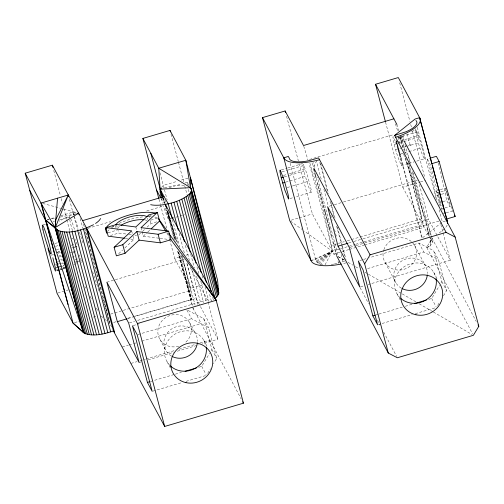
<?xml version="1.0" encoding="UTF-8"?>
<svg xmlns="http://www.w3.org/2000/svg" width="504" height="504" viewBox="0 0 504 504"><rect width="100%" height="100%" fill="white"/><g stroke="black" fill="none" stroke-linecap="round" stroke-linejoin="round"><path stroke-width="0.38" stroke-dasharray="2.52 1.89" d="M431.418 236.036L432.067 238.291L426.642 247.288L472.639 333.913M426.642 247.288L429.855 246.336L432.067 238.291L431.317 236.055M429.755 242.348L430.151 242.456L430.945 240.213L409.185 164.821M428.123 246.853L428.457 246.116M430.151 242.456L432.067 238.291L476.223 321.451M325.074 264.789L332.243 251.2A128.117 9.815 73.5 0 0 309.217 164.222M198.721 367.265L201.739 366.37L209.563 353.386M211.126 350.79L211.907 349.493L203.729 318.616L186.745 309.758L191.514 318.704L208.499 327.562L216.676 358.439L213.545 363.63M207.679 373.37L210.414 368.827M428.677 299.376L431.695 298.488L439.519 285.503M441.082 282.908L441.863 281.61L433.686 250.734L418.969 243.06L369.545 257.657M437.63 305.487L439.192 302.891M443.495 295.753L446.626 290.556L438.449 259.68L433.686 250.734M429.855 246.336L432.936 241.97L432.067 238.291M161.475 187.538L163.315 185.409L176.835 181.415M290.109 163.277L315.561 259.39L316.777 261.941L318.868 263.636L320.569 264.222L332.243 251.2L333.749 250.753M118.648 253.733L122.598 250.034M124.86 247.924L133.894 239.469L132.565 234.467M138.663 235.022L142.008 231.897M142.569 231.374L144.805 229.288M147.036 227.203L150.948 223.556L157.45 221.634M142.153 231.916L143.293 236.206L147.231 232.533M147.792 232.01L150.047 229.912M318.868 263.636L332.243 251.2L312.404 213.923L299.174 163.958M441.781 222.409L421.886 238.348L396.024 140.723M317.596 262.874L332.243 251.2L304.328 231.116M316.777 261.941L332.243 251.2L311.031 260.726M316.436 260.864L332.243 251.2L315.561 259.39L312.543 260.284M344.585 261.179L337.415 263.277M424.311 158.88A15.133 1.153 73.5 0 0 423.839 154.054L418.465 135.563L416.09 130.051L415.68 130.183C417.218 140.005 419.952 149.946 424.311 158.88L414.761 161.702M47.282 219.725L50.287 218.837M51.036 218.61L54.797 217.501M60.808 215.718L72.834 212.159L76.45 212.814M43.168 224.847L45.436 224.179M52.977 221.936L54.489 221.489M59.012 220.147L69.577 217.016M57.128 252.29L60.146 251.395M71.467 248.037L73.729 247.369M74.485 247.143L78.252 246.021M181.346 180.086L188.105 178.088M75.644 214.087L72.664 214.969A23.669 8.253 -14.8 0 0 59.371 221.344M164.55 187.828L166.03 187.387A23.669 8.253 -14.8 0 1 174.617 185.655M169.13 187.646L181.957 183.866M184.974 182.971L187.236 182.303M309.519 159.453L393.876 134.537M281.383 169.861L287.078 168.172M287.834 167.945L302.179 163.706M411.68 131.355L416.09 130.051M87.898 228.325L110.527 221.64M146.74 210.949L163.334 206.042M282.013 171.839L287.299 170.276M288.055 170.05L303.912 165.369L307.497 175.644L310.685 187.488A15.133 1.153 73.5 0 1 311.157 192.314L295.3 196.995M397.965 137.579L417.066 131.935M283.412 175.468L286.436 174.573M289.454 173.685L305.317 168.998M408.146 163.655L401.537 165.608C397.177 156.681 394.443 146.74 392.899 136.912L393.315 136.779L395.69 142.292L418.465 135.563M54.873 243.539L57.891 242.644M71.467 238.631L72.973 238.19M111.208 227.216L114.799 226.157M149.707 215.844L151.143 215.422M284.281 176.917L288.811 175.581M289.567 175.354L303.912 171.114L302.526 163.617M394.292 144.415L397.228 143.546M397.965 143.325L403.106 141.807M403.843 141.593L417.066 137.68M55.49 246.362L58.508 245.467M108.039 232.779L116.657 230.233A16.739 5.834 -14.8 0 1 116.707 229.893M150.841 220.135L158.029 218.018M56.341 249.738L60.115 248.623M71.429 245.278L74.447 244.39M285.68 182.127L305.317 176.331L303.912 171.114M395.69 149.625L405.978 146.588M406.715 146.368L418.471 142.897M110.445 235.519L118.73 233.069L128.029 234.259M168.746 219.309L171.013 218.642M171.763 218.415L179.311 216.191M180.067 215.97L184.59 214.635M56.996 252.441L60.77 251.326M74.346 247.313L77.364 246.418M51.332 255.219L53.594 254.552M58.117 253.216L60.379 252.548M287.179 187.551L291.709 186.215M292.465 185.989L309.078 181.081M401.537 165.608A15.133 1.153 73.5 0 0 401.058 160.789L399.458 154.375L403.131 153.292M403.861 153.077L408.271 151.773M409.009 151.559L422.232 147.647M58.88 255.988L61.142 255.32M70.195 252.643L72.456 251.975M73.212 251.754L76.23 250.86M59.245 256.99L61.507 256.322M72.822 252.977L75.09 252.309M60.656 259.466L62.162 259.018M57.38 261.469L62.66 259.906M71.713 257.229L76.236 255.893M55.471 264.625L57.733 263.957M58.489 263.737L63.013 262.395M56.215 265.293L60.745 263.957M61.501 263.731L63.762 263.063M75.077 259.718L78.095 258.829M56.089 267.448L58.357 266.78M59.107 266.559L64.386 264.997M75.701 261.652L78.719 260.763M290.014 198.557L294.544 197.222M408.883 163.441L414.023 161.916M56.435 268.027L58.697 267.359M59.453 267.133L61.715 266.465M62.471 266.244L63.977 265.797M75.298 262.452L77.559 261.784M78.315 261.563L81.327 260.669L81.85 261.803M436.987 200.164L431.84 175.978L427.342 158.993L429.603 158.325M63.227 267.517L64.739 267.076M73.786 264.398L76.803 263.504M81.333 262.168L82.839 261.721M56.461 269.949L58.722 269.275M59.478 269.054L62.496 268.166M63.252 267.939L64.758 267.492M56.486 270.717L62.521 268.928M63.277 268.708L64.789 268.26M56.996 270.711L59.258 270.043M60.014 269.816L62.275 269.149M63.025 268.928L64.537 268.481M329.099 206.249L333.629 204.914M334.379 204.687L342.682 202.236M343.432 202.016L417.362 180.18M291.199 220.185L298.513 218.024M299.244 217.81L312.404 213.923M385.541 122.113L402.778 187.192L419.674 182.202M420.405 181.982L425.552 180.463M57.777 293.044L70.598 289.258M169.665 239.501L174.705 258.514L181.49 256.505M186.014 255.169L190.543 253.833M106.886 282.202L184.143 259.377M440.099 206.092L436.533 190.732L439.551 189.844M440.307 189.617L445.586 188.055L446.657 191.816M437.075 192.938L440.093 192.049M440.843 191.829L446.122 190.266L445.769 188.792M437.661 195.432L440.679 194.538M441.435 194.317L446.714 192.755L446.273 190.89M438.386 202.961L442.153 201.846M442.909 201.625L446.683 200.51L449.845 206.464L441.548 208.914M335.059 254.791L333.749 254.029L331.481 245.448L344.282 241.668M347.294 240.773L359.346 237.214M360.095 236.993L421.854 218.742A85.989 6.565 73.5 0 0 416.594 194.872M202.57 284.791L190.55 288.338L191.337 299.502L133.245 316.663M443.205 213.677L445.473 213.003M446.223 212.782L452.258 211L452.989 212.373M74.529 322.636L79.04 321.3M93.335 317.079L96.346 316.191M348.604 243.029L353.128 241.693M353.884 241.473L362.181 239.022M362.937 238.795L428.57 219.41L450.311 260.272L371.101 283.67M110.609 314.099L189.063 290.928M336.766 249.864L339.778 248.976M340.528 248.749L354.841 244.522M355.591 244.301L422.623 224.494L428.904 236.269L426.63 227.695M350.091 247.332L355.377 245.776M356.126 245.549L439.11 221.036M333.749 254.029L348.812 249.575M349.568 249.354L363.875 245.127M364.631 244.906L424.135 227.329L406.085 159.195M445.391 221.042L442.373 221.936L438.764 208.309M113.633 322.453L116.651 321.565M127.966 318.219L132.495 316.884M127.833 318.553L132.332 317.224M133.088 317.003L196.094 298.393L217.86 339.242L202.11 343.898M129.408 322.831L134.656 321.281M137.655 320.393L207.415 299.792L207.818 301.304M133.182 325.584L139.217 323.801M359.812 260.53L362.804 259.648M363.554 259.428L366.553 258.539M137.951 334.53L191.514 318.704M367.567 268.594L423.725 252.006L438.449 259.68M122.308 346.947L128.306 345.177M129.055 344.95L132.81 343.848M133.56 343.621L135.809 342.959M141.807 341.183L201.064 323.681M360.543 286.789L364.31 285.673M368.084 284.558L370.346 283.891M131.065 363.39L137.069 361.62M140.068 360.732L145.316 359.182M146.065 358.961L174.573 350.545M179.071 349.215L195.577 344.339M200.075 343.01L209.828 340.131M139.104 362.508L141.353 361.847M148.107 359.85L173.609 352.315M177.358 351.206L199.112 344.786M150.438 381.528L174.579 374.396M175.335 374.17L181.371 372.387M375.871 314.981L378.132 314.307M378.888 314.087L402.274 307.175M405.292 306.287L412.077 304.284M152.945 391.142L182.366 382.448M186.133 381.333L205.752 375.537M378.365 324.595L381.383 323.7M382.139 323.48L412.316 314.565M415.334 313.677L436.451 307.434M47.307 219.845L48.831 219.523M51.887 218.875L54.942 218.226M60.291 217.092L75.562 213.853M128.803 234.36L131.903 234.751M135.003 235.148L136.553 235.349M143.293 236.206L159.415 238.266M160.184 238.367L170.163 239.639M125.326 238.373L127.663 238.669M130.775 239.072L133.894 239.469M320.569 264.222L322.648 264.606M42.733 203.421L60.675 208.316M63.668 209.129L76.375 212.594M398.563 137.485L403.679 140.143L403.509 135.733M344.087 259.894L338.493 257.002L317.407 177.364M338.335 256.693L344.238 260.133M348.062 262.357L352.8 265.117M355.509 266.692L358.898 268.663M364.997 272.21L367.706 273.792M368.38 274.182L401.575 293.504M402.249 293.901L415.8 301.789M419.183 303.761L432.734 311.642M433.409 312.039L472.021 334.517M290.367 221.073L301.789 229.288M101.254 316.077L102.973 317.577M105.273 319.574L106.42 320.569M311.157 192.314L309.078 187.992L305.317 176.331M429.792 237.642L432.936 241.97M166.893 233.043L168.909 236.389M84.911 286.637L85.648 288.023M90.096 296.352L91.948 299.817M96.396 308.146L98.255 311.611M427.342 158.993L430.095 164.178L434.65 181.371L442.298 206.564M402.778 187.192L422.623 224.494A128.117 9.815 73.5 0 0 414.968 192.736L410.344 175.247M441.863 281.61L446.626 290.556M418.969 243.06L423.725 252.006M433.711 272.343L437.592 279.638M414.509 245.265L425.3 265.551M431.695 298.488L436.086 306.747M385.144 262.559L395.936 282.839M397.045 293.939L400.22 299.905M160.877 198.217L161.96 200.252M190.071 267.246L207.415 299.792M203.729 318.616L208.499 327.562M192.874 307.969L241.221 399.023M211.907 349.493L216.676 358.439M203.767 340.225L206.942 346.191M189.296 322.1L195.344 333.434M201.739 366.37L206.136 374.63M159.938 339.394L165.98 350.721M167.095 361.822L170.276 367.781M360.083 287.645L368.569 303.616M377.42 320.273L380.003 325.137M383.689 332.079L396.598 356.378M174.705 258.514L190.55 288.338L181.944 255.818M111.686 327.014L109.859 323.568L107.642 316.884M303.263 164.115L303.912 165.369M81.327 260.669L79.254 254.999M397.921 137.138L400.176 143.835M403.691 154.249L431.065 235.311M395.69 142.292L399.458 154.375M69.476 199.483L72.834 212.159L78.511 229.244M79.5 232.212L83.204 243.356M92.585 271.58L98.998 290.89M163.012 198.034L164.707 203.219M167.378 211.365L178.303 244.705M162.937 198.091L164.594 203.314M166.717 210.023L177.124 242.846M181.144 255.522L185.642 269.697L191.337 299.502L177.427 250.368M400.258 136.546L405.342 153.392M447.086 193.322L452.258 211M442.128 209.992L436.533 190.732M400.245 154.797L396.131 140.641L401.197 158.395M404.958 144.572L410.319 163.164M413.148 172.929L431.197 235.286M400.743 135.223L406.577 155.774M406.898 133.869L409.632 143.407M415.479 128.665L418.711 139.999M162.452 197.455L164.165 203.503M165.444 208.039L174.22 239.028M80.117 218.497L82.902 228.325M102.583 297.864L109.859 323.568L84.88 229.219A239.035 18.289 73.5 0 1 95.098 266.358M402.539 136.042L403.679 140.143M312.014 162.779L313.154 166.887L316.487 161.362L321.495 180.281M164.827 199.439L165.974 203.723M83.544 224.217L84.307 227.077M438.152 162.962L440.887 173.3L446.683 200.51M417.312 127.336L436.357 199.231M440.868 224.608L442.877 232.193M443.079 232.955L450.311 260.272M399.697 82.851L409.916 121.439M410.722 124.469L411.522 127.493M412.524 131.279L424.752 177.439M419.328 184.508L428.57 219.41M396.869 124.393L398.576 130.832M400.138 136.723L403.71 150.205M396.566 140.912L422.264 237.913M320.557 163.51L328.576 193.782M330.977 202.86L335.387 219.511M337.39 227.083L342.197 245.246M342.399 246.002L346.009 259.623M319.782 162.427L327.802 192.698M330.007 201.02L334.215 216.915M336.615 225.994L341.429 244.157M341.624 244.912L344.434 255.509M323.896 189.365L328.306 206.01M330.712 215.095L332.117 220.387M334.517 229.471L336.722 237.793M341.132 254.444L343.035 261.639M314.798 167.504L313.463 162.458M316.159 178.227L317.161 182.007M330.17 231.141L330.769 233.409M331.771 237.189L332.772 240.969M286.549 116.267L298.374 160.927M171.032 134.215L178.284 161.576M178.485 162.332L183.727 182.095M184.729 185.894L187.148 195.01M212.719 297.379L213.318 299.653L211.315 300.882L209.311 293.315M202.047 275.581L203.049 279.361M205.052 286.933L208.864 301.31M208.02 302.066L217.86 339.242M196.982 266.868L198.79 273.678M200.794 281.245L206.205 301.682M190.751 254.293L194.355 267.914M196.56 276.236L203.578 302.728M185.39 245.404L189.397 260.536M191.797 269.621L200.819 303.679M179.141 233.377L184.351 253.052M187.154 263.649L197.977 304.517M186.852 263.491L196.094 298.393M159.957 172.727L164.317 189.189M164.512 189.951L167.12 199.792M172.45 219.713L179.663 246.96M182.272 256.794L195.092 305.235M168.015 211.428L176.009 241.624M178.807 252.189L191.337 299.502M167.309 210.874L175.127 240.389M178.139 251.735L193.379 309.254M166.767 209.702L174.781 239.973M177.792 251.326L192.219 305.815M161.482 198.456L162.439 202.054A15.145 1.14 73.6 0 0 162.792 203.301M158.974 199.206L160.184 203.767M160.385 204.529L166.635 228.098M167.845 232.659L169.464 238.745M148.674 214.975L149.43 217.835M150.192 220.695L150.948 223.556M147.212 218.125L147.59 219.555M141.019 227.632L141.964 231.204M135.828 226.97L136.779 230.542M131.62 230.889L132.376 233.749M116.462 224.494L117.407 228.066M117.596 228.784L118.73 233.069M116.09 228.085L115.517 225.943A16.739 5.834 -14.8 0 1 115.573 225.603M72.834 212.159L73.634 215.189M73.836 215.945L77.446 229.566M53.758 170.497L60.404 195.571M61.205 198.614L62.414 203.175M63.825 208.492L66.648 219.133M66.849 219.895L69.665 230.53M408.146 155.648L409.752 161.727M412.354 171.593L429.389 236.124M337.989 260.908L338.512 262.975M416.594 194.865L414.817 187.765A85.989 6.565 73.5 0 0 408.019 162.616M189 290.688L187.425 284.288A239.035 18.289 73.5 0 0 179.443 253.102M446.884 193.517L449.845 206.464M401.789 136.244L401.789 139.186M178.706 346.185A17.041 15.92 -28 0 1 157.998 329.288A17.041 15.92 -28 0 1 183.248 316.43A17.041 15.92 -28 0 1 184.628 343.167M169.829 365.35A21.281 19.877 -28 0 1 175.575 333.755A21.281 19.877 -28 0 1 205.777 345.013M171.417 356.057A17.041 15.92 -28 0 1 172.815 328.224A17.041 15.92 -28 0 1 197.461 341.422M168.462 212.669A239.035 18.289 73.5 0 1 176.57 242.279M95.294 267.089A239.035 18.289 73.5 0 1 97.026 273.596M97.215 274.315A239.035 18.289 73.5 0 1 107.591 314.987M108.039 230.933A28.564 9.954 -14.8 0 1 109.141 229.761M112.039 227.392A28.564 9.954 -14.8 0 1 113.816 226.22M119.057 223.417A28.564 9.954 -14.8 0 1 143.861 216.777M148.718 216.556A28.564 9.954 -14.8 0 1 152 216.701M154.886 217.098A28.564 9.954 -14.8 0 1 157.324 217.747M117.703 228.079A16.739 5.834 -14.8 0 1 119.813 226.157M144.629 219.845A16.739 5.834 -14.8 0 1 147.218 220.563M177.345 185.371A23.669 8.253 -14.8 0 1 184.546 185.453M77.188 244.465A15.145 1.153 73.5 0 1 75.241 239.438M72.494 230.769A15.145 1.153 73.5 0 1 69.766 219.883M69.47 217.709A15.145 1.153 73.5 0 1 69.974 217.312M70.642 218.572A15.145 1.153 73.5 0 1 74.661 230M189 191.841A15.145 1.14 73.6 0 1 188.313 189.113M187.375 184.76A15.145 1.14 73.6 0 1 189.132 185.825M167.347 211.17A15.145 1.14 73.6 0 1 168.374 219.083A15.145 1.14 73.6 0 1 163.529 205.84M163.012 196.68A15.145 1.14 73.6 0 1 165.299 203.786M383.884 249.682A17.041 15.92 -28 0 1 412.228 242.348A17.041 15.92 -28 0 1 403.679 269.419A17.041 15.92 -28 0 1 383.67 250.362M400.308 297.99A21.281 19.877 -28 0 1 405.185 266.074A21.281 19.877 -28 0 1 435.727 277.131M401.373 288.175A17.041 15.92 -28 0 1 402.772 260.341A17.041 15.92 -28 0 1 427.417 273.54M303.742 146.229A128.117 9.815 73.5 0 1 307.913 159.881M395.445 123.808A128.117 9.815 73.5 0 1 397.637 131.002M399.59 137.523A128.117 9.815 73.5 0 1 402.375 146.954M405.5 157.815A128.117 9.815 73.5 0 1 410.256 174.919M309.878 163.227A85.989 6.565 73.5 0 1 331.481 245.448M447.124 225.118A33.006 11.504 -14.8 0 1 445.19 228.016M444.635 228.614A33.006 11.504 -14.8 0 1 437.957 233.642M346.116 262.836A33.264 11.598 -14.8 0 1 342.651 263.693M336.867 263.428A20.929 7.295 -14.8 0 1 334.36 263.957M333.736 264.071A20.929 7.295 -14.8 0 1 330.681 264.512"/><path stroke-width="0.76" d="M191.482 190.619L191.205 188.559L190.531 187.677L158.766 168.248L142.884 138.436L170.024 130.416L185.819 160.266L217.596 280.356L218.736 293.548L217.577 295.898L215.051 298.399L187.79 195.47L190.323 192.975L191.482 190.619L218.736 293.548M57.557 198.185L55.093 227.688L83.343 332.489L84.37 333.251C93.725 336.974 104.278 333.919 113.45 330.989L164.676 426.447L243.438 403.181L216.178 300.258L165.362 204.404A23.669 8.253 -14.8 0 1 150.665 204.7M388.275 353.046L364.657 263.838L370.081 254.841L446.122 232.376L455.181 237.101L478.8 326.302L473.376 335.305L397.335 357.764L388.275 353.046L336.773 256.082M25.2 173.2L40.975 203.049L56.089 229.559L83.343 332.489L73.023 323.077L57.021 293.271L25.2 173.2L52.347 165.173L68.292 195.004L78.618 213.205L137.422 323.524L216.178 300.258L170.932 239.734L160.385 242.852L139.136 240.137L125.061 253.285L116.392 255.849L114.118 247.269L131.62 230.889L105.916 227.606L108.19 236.187L124.545 238.272M114.118 247.269L122.787 244.711L136.868 231.563L158.117 234.272L168.664 231.16L170.932 239.734M165.677 231.034L159.617 220.991L157.343 212.417L141.019 227.632L168.664 231.16M151.168 228.86L159.617 220.991L158.981 219.801M446.122 232.376L394.619 135.425L415.107 119.013L419.63 117.671L447.508 221.974A33.006 11.504 -14.8 0 1 447.584 223.493M165.967 206.672L165.362 204.404C173.282 202.86 181.257 200.34 187.79 195.47M93.536 224.702C82.335 230.038 67.927 235.311 56.089 229.559M68.689 196.497L68.292 195.004L41.233 203.018L45.776 220.172L56.605 229.37L57.11 230.322L57.538 230.164L55.27 228.236M394.619 135.425L406.268 131.664A20.916 7.289 -14.8 0 0 415.92 120.5M341.265 263.995A33.264 11.598 -14.8 0 1 311.882 262.036L289.731 220.62L262.489 117.627L285.144 110.968L303.521 145.517L393.901 118.812M385.339 121.351L375.524 84.269L398.292 77.553L419.63 117.671L429.855 156.272M77.131 213.646L78.618 213.205L79.046 214.717M162.452 197.455L160.096 189.145L161.582 188.704M82.587 220.645L164.065 196.579L168.242 203.818L172.248 218.957M105.916 227.606L116.462 224.494L135.828 226.97L148.674 214.975L157.343 212.417M106.861 232.646A28.564 9.954 -14.8 0 0 106.596 233.201L105.462 228.911L106.898 228.488M148.27 216.273L146.834 216.695A16.739 5.834 -14.8 0 0 130.271 216.777A16.739 5.834 -14.8 0 0 115.832 224.897M281.257 177.811L280.079 172.431L279.871 170.308L280.281 170.176L284.288 180.558L288.03 194.185A15.133 1.153 73.5 0 1 288.502 199.004L284.848 190.159L281.257 177.811L283.525 177.137M282.662 183.021L284.924 182.353M430.353 158.105L436.388 156.322L439.148 161.507L443.703 178.693L455.175 216.487L446.122 219.158M431.607 163.731L439.148 161.507M338.039 246.154L359.787 287.009L349.341 247.558L327.594 206.697L338.039 246.154L347.848 243.256M117.331 321.659L139.104 362.508L128.659 323.051L106.886 282.202L117.331 321.659L127.084 318.774M147.42 382.416L152.189 391.362L137.195 334.751L132.432 325.804L147.42 382.416L149.682 381.749M185.138 371.272L196.459 367.933M372.853 315.869L377.609 324.815L363.075 269.923L358.312 260.978L372.853 315.869L375.115 315.202M414.345 303.616L426.409 300.05M77.093 213.526L78.618 213.205L55.093 227.688L45.776 220.172L73.023 323.077L84.181 332.879M204.448 239.312L218.78 292.471L190.361 177.427L190.531 187.677L185.819 160.266L158.766 168.248L160.096 189.145L190.531 187.677L190.94 189.195M47.023 221.073L45.776 220.172L83.343 332.489L55.415 228.677M56.605 229.37L58.464 230.952L85.718 333.881M158.483 218.66L167.114 230.863M168.928 233.434L216.178 300.258M161.104 191.747L160.455 190.543A15.145 1.14 73.6 0 0 161.311 197.782M454.451 215.113L455.175 216.487M375.524 84.269L396.869 124.393M162.464 196.598L160.096 189.145L164.065 196.579M156.549 190.077L160.518 197.543M242.695 401.795L243.438 403.181M404.044 140.837L455.181 237.101M478.063 324.916L478.8 326.302M370.081 254.841L318.578 157.884L309.607 160.505A20.922 7.295 -14.8 0 1 289.183 157.941L288.307 156.467L283.777 157.802L262.489 117.627M313.891 168.273L364.657 263.838M113.873 331.147L114.603 332.52L87.343 229.597L86.197 228.06L113.45 330.989M29.742 190.348L45.517 220.204L67.958 304.454M55.125 226.964L55.963 228.829M447.508 221.974L432.262 165.35M160.096 189.145L162.527 196.547M409.84 144.138L410.262 145.606M52.844 257.771L55.339 267.674L55.484 271.158L52.101 263.025L47.949 248.592M193.807 199.83L194.418 202.104M195.854 207.421L196.466 209.696M197.896 215.013L198.513 217.293M198.923 218.812L201.991 230.202M202.4 231.72L204.038 237.793M430.259 157.784L431.865 163.838M313.759 169.155L314.357 171.423M314.754 172.935L315.958 177.471M317.356 182.763L317.961 185.031M318.358 186.543L318.963 188.811M319.36 190.323L319.964 192.585M320.361 194.097L320.96 196.365M321.363 197.877L321.962 200.145M322.365 201.657L322.963 203.925M323.366 205.437L323.965 207.705M324.368 209.217L325.968 215.265M326.365 216.777L327.965 222.825M328.369 224.337L329.969 230.385M330.971 234.165L331.569 236.433M332.974 241.725L333.572 243.993M333.976 245.505L334.574 247.773M334.977 249.285L335.576 251.546M335.973 253.058L336.577 255.326M285.144 110.968L285.548 112.48M311.031 260.726L283.777 157.802A33.264 11.598 -14.8 0 0 319.555 159.724M191.205 188.559L218.78 292.471M191.079 191.772L218.333 294.695M190.323 192.975L217.577 295.898M189.221 194.216L216.474 297.139M170.024 130.416L170.428 131.935M186.064 196.724L211.113 291.325M184.054 197.959L206.501 282.719M181.805 199.143L201.247 272.551M179.348 200.271L195.98 263.082M176.721 201.317L190.147 252.019M173.962 202.268L184.382 241.618M171.121 203.106L178.334 230.347M166.106 206.331L166.704 208.599M142.884 138.436L158.773 198.444M158.117 234.272L160.385 242.852M136.868 231.563L139.136 240.137M122.787 244.711L125.061 253.285M137.422 323.524L164.676 426.447M83.437 229.011L110.691 331.934M80.596 229.849L107.85 332.779M77.71 230.567L104.971 333.497M74.838 231.147L102.092 334.076M72.009 231.582L99.263 334.511M52.347 165.173L52.951 167.454M69.275 231.871L96.535 334.795M66.685 231.998L93.939 334.927M64.273 231.972L91.526 334.895M62.074 231.783L89.328 334.713M60.127 231.443L87.381 334.373M57.11 230.322L84.37 333.251M40.975 203.049L45.517 220.204M150.828 153.348L160.776 191.148M100.561 218.509A23.669 8.253 -14.8 0 1 95.546 223.467M197.373 342.833A17.041 15.92 -28 0 1 172.034 356.397M206.224 347.206A21.281 19.877 -28 0 1 194.588 368.67A21.281 19.877 -28 0 1 170.358 365.866M105.462 228.911A28.564 9.954 -14.8 0 1 126.674 215.762A28.564 9.954 -14.8 0 1 155.427 213.211M120.941 225.395A16.739 5.834 -14.8 0 1 143.999 219.757M419.63 117.671A33.006 11.51 -14.8 0 1 395.596 137.258M427.329 274.945A17.041 15.92 -28 0 1 401.984 288.515M436.054 278.58A21.281 19.877 -28 0 1 425.231 300.409A21.281 19.877 -28 0 1 400.863 298.488M55.768 219.605L55.371 227.518L68.292 195.004L55.768 219.605M186.033 382.656A21.281 19.877 -28 0 0 212.134 356.939A21.281 19.877 -28 0 0 177.194 349.259A21.281 19.877 -28 0 0 186.033 382.656M42.998 229.862A15.145 1.153 73.5 0 0 50.696 253.789A15.145 1.153 73.5 0 0 46.57 235.084A15.145 1.153 73.5 0 0 42.998 229.862M415.976 314.773A21.281 19.877 -28 0 0 442.077 289.063A21.281 19.877 -28 0 0 407.131 281.377A21.281 19.877 -28 0 0 415.976 314.773"/></g></svg>
